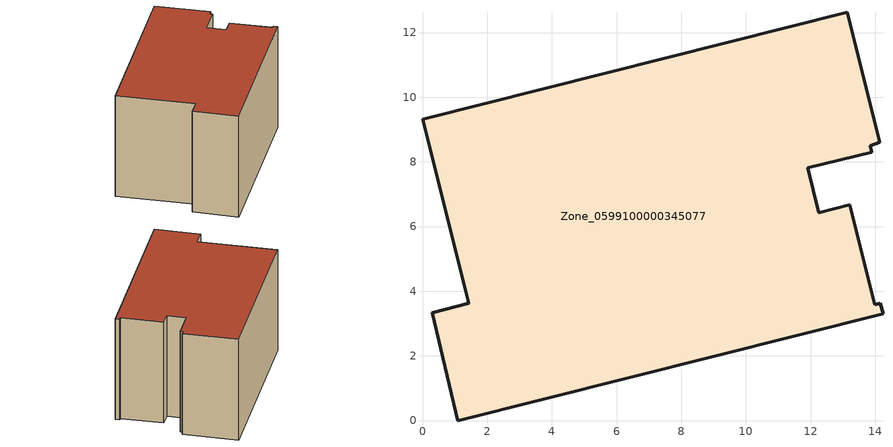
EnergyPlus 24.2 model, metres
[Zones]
Zone_0599100000345077
 floor ground (C_G): 13.84,8.5 13.9,8.3 11.92,7.81 12.26,6.43 13.21,6.67 13.99,3.58 14.16,3.62 14.24,3.3 1.09,0 0.3,3.34 1.43,3.62 0,9.32 13.13,12.62 14.14,8.6 z0
 wall outside (C_F): 12.26,6.43 11.92,7.81 13.9,8.3 13.84,8.5 14.14,8.6 13.13,12.62 0,9.32 1.43,3.62 0.3,3.34 1.09,0 14.24,3.3 14.16,3.62 13.99,3.58 13.21,6.67 12.26,6.43 z0:8.26
 roof outside (C_R): 13.9,8.3 13.84,8.5 14.14,8.6 13.13,12.62 0,9.32 1.43,3.62 0.3,3.34 1.09,0 14.24,3.3 14.16,3.62 13.99,3.58 13.21,6.67 12.26,6.43 11.92,7.81 z8.26
[BUILDING]
Pand.0599100000345077: North Axis=0; Terrain=City; Loads Convergence Tolerance Value=0.04; Temperature Convergence Tolerance Value=0.4; Solar Distribution=FullExterior; Maximum Number of Warmup Days=25; Minimum Number of Warmup Days=1
[Site:Location]
Rotterdam.The.Hague.AP_ZH_NLD Design_Conditions: Latitude=51.96; Longitude=4.45; Time Zone=1; Elevation=-4.5
[SITE:GROUNDTEMPERATURE:BUILDINGSURFACE]
18, 18, 18, 18, 18, 18, 18, 18, 18, 18, 18, 18
[MATERIAL] Thermal Absorptance=0.9; Solar Absorptance=0.7; Visible Absorptance=0.7
Name | Roughness | Thickness | Conductivity | Density | Specific Heat
G.TC.1992-2005 | MediumSmooth | 0.15 | 0.06 | 540 | 1210
F.TC.1992-2005 | Rough | 0.3 | 0.12 | 1920 | 840
R.TC.1992-2005 | MediumRough | 0.2 | 0.08 | 1500 | 1000
[CONSTRUCTION]
C_G: G.TC.1992-2005
C_F: F.TC.1992-2005
C_R: R.TC.1992-2005
[ZONE]
Zone_0599100000345077: Type=1; Multiplier=1; Ceiling Height=Autocalculate; Volume=Autocalculate; Floor Area=autocalculate; Part of Total Floor Area=Yes
[ZONEINFILTRATION:DESIGNFLOWRATE]
Infil_Zone_0599100000345077: Zone or ZoneList or Space or SpaceList=Zone_0599100000345077; Schedule=AlwaysOn; Design Flow Rate Calculation Method=Flow/Area; Flow Rate per Floor Area=0.0015; Constant Term Coefficient=1; Temperature Term Coefficient=0; Velocity Term Coefficient=0; Velocity Squared Term Coefficient=0
[HVACTEMPLATE:ZONE:IDEALLOADSAIRSYSTEM]
Zone_0599100000345077: Maximum Heating Supply Air Temperature=50; Minimum Cooling Supply Air Temperature=13; Maximum Heating Supply Air Humidity Ratio=0.0156; Minimum Cooling Supply Air Humidity Ratio=0.0077; Heating Limit=NoLimit; Cooling Limit=NoLimit; Dehumidification Control Type=ConstantSensibleHeatRatio; Cooling Sensible Heat Ratio=0.7; Dehumidification Setpoint=60; Humidification Control Type=None; Humidification Setpoint=30; Outdoor Air Method=None; Outdoor Air Flow Rate per Person=0.00944; Outdoor Air Flow Rate per Zone Floor Area=0; Outdoor Air Flow Rate per Zone=0; Demand Controlled Ventilation Type=None; Outdoor Air Economizer Type=NoEconomizer; Heat Recovery Type=None; Sensible Heat Recovery Effectiveness=0.7; Latent Heat Recovery Effectiveness=0.65
[ZONECONTROL:THERMOSTAT]
ThermostatControl_Zone_0599100000345077: Zone or ZoneList=Zone_0599100000345077; Control Type Schedule=DualSetpointControlType; Control 1=Thermostat_Zone_0599100000345077; Temperature Difference Between Cutout And Setpoint=0
[THERMOSTATSETPOINT:DUALSETPOINT]
Thermostat_Zone_0599100000345077: Heating Setpoint Temperature Schedule=HeatingSetpoint_Zone_0599100000345077; Cooling Setpoint Temperature Schedule=CoolingSetpoint_Zone_0599100000345077
[SCHEDULE:COMPACT]
HeatingSetpoint_Zone_0599100000345077: Through: 12/31, For: AllDays, Until: 24:00, 21
CoolingSetpoint_Zone_0599100000345077: Through: 12/31, For: AllDays, Until: 24:00, 24
DualSetpointControlType: Through: 12/31, For: AllDays, Until: 24:00, 4
AlwaysOn: Through: 12/31, For: AllDays, Until: 24:00, 1
